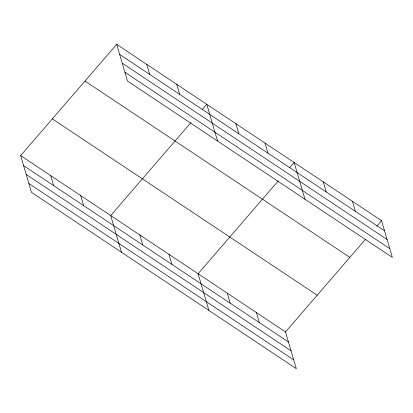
<?xml version="1.0" encoding="UTF-8"?>
<svg xmlns="http://www.w3.org/2000/svg" width="413" height="413" viewBox="0 0 413 413"><rect width="100%" height="100%" fill="white"/><g stroke="black" fill="none" stroke-linecap="round" stroke-linejoin="round"><path stroke-width="0.62" d="M20.65 155.603L285.497 331.938L296.302 368.649L31.455 192.319L20.65 155.603L116.698 44.351L381.545 220.681L392.35 257.397L127.503 81.062L116.698 44.351M190.899 122.661L110.699 215.555L121.505 252.271M202.158 109.621L206.748 104.303L217.553 141.019M278.3 180.853L198.095 273.747L208.901 310.457M289.559 167.807L294.144 162.495L304.949 199.205M285.497 331.938L365.278 239.525M376.955 225.999L381.545 220.681M119.656 54.402L384.503 230.738M122.248 63.199L387.095 239.535M124.912 72.265L389.758 248.6M85.001 81.067L349.847 257.397M52.348 118.892L317.194 295.223M23.608 165.654L288.455 341.99M26.2 174.451L291.046 350.787M28.864 183.517L293.71 359.852M352.413 201.286L355.371 211.337M323.281 181.89L326.239 191.942M265.012 143.099L267.97 153.151M235.88 123.699L238.838 133.755M256.365 312.538L259.323 322.589M176.728 84.319L179.686 94.371M227.233 293.142L230.191 303.194M146.713 64.335L149.671 74.386M168.963 254.351L171.922 264.403M139.831 234.956L142.79 245.007M80.68 195.571L83.643 205.622M50.665 175.587L53.623 185.638"/></g></svg>
